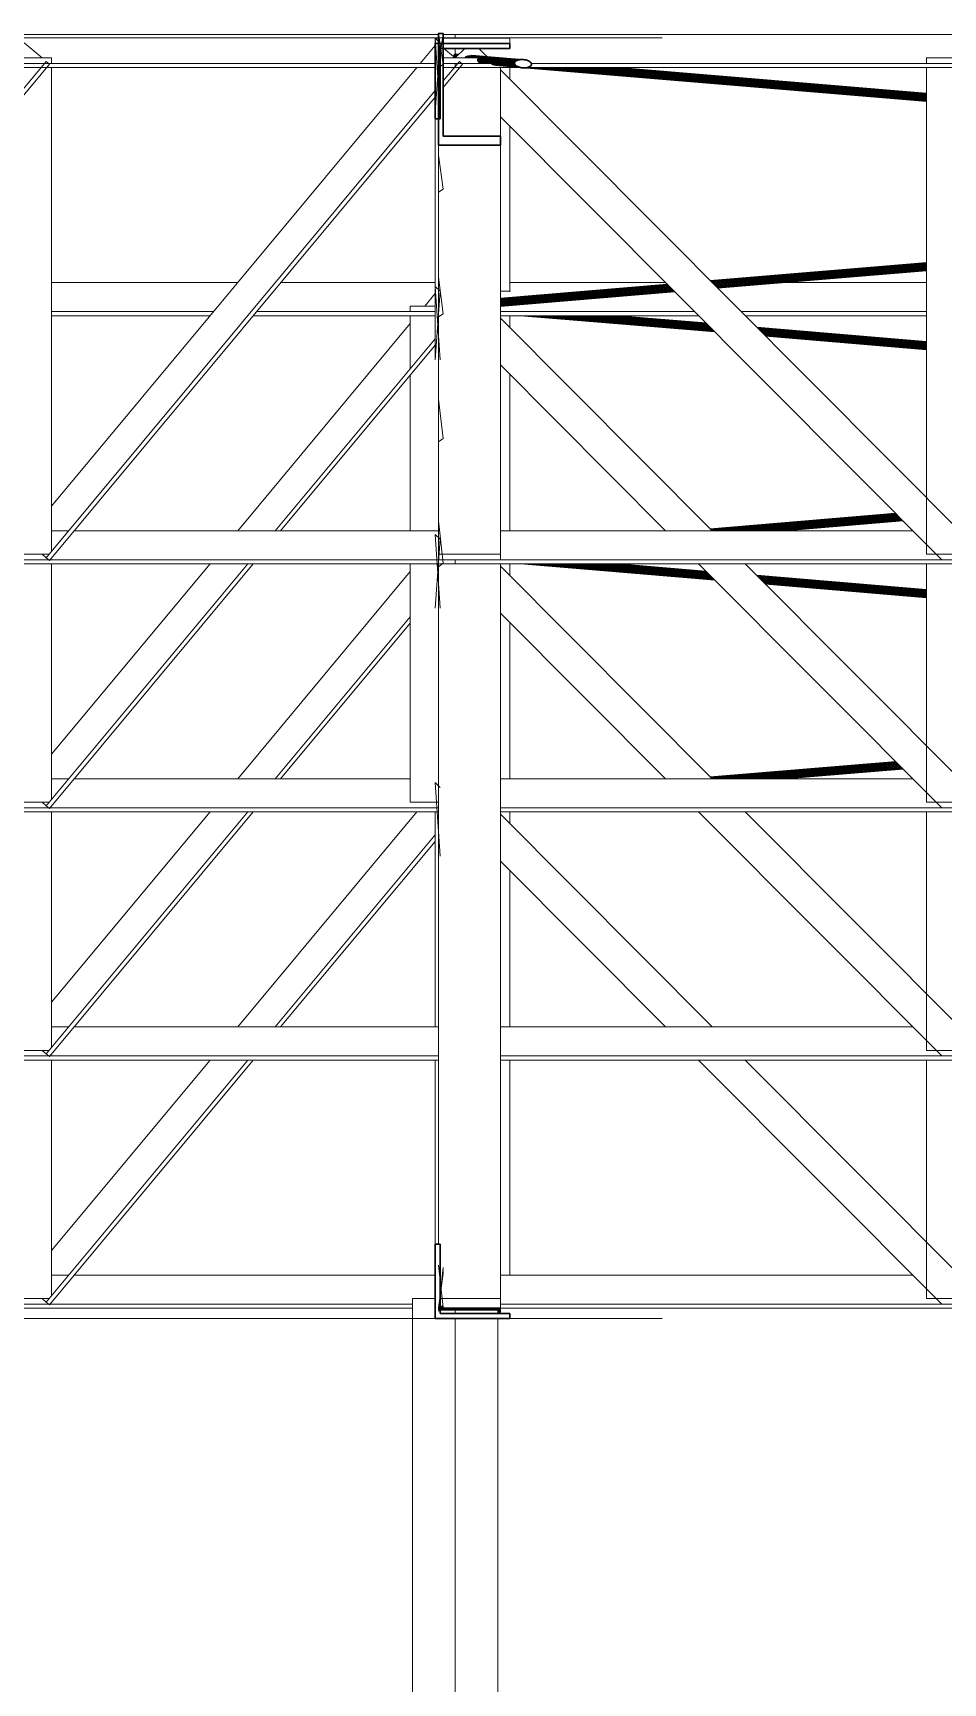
# Model space of a CAD drawing. Header units: inches. Extents: x -37 to 842, y -205 to 94.
# Drawn here: x 75.744 to 76.845, y -143.902 to -141.907 of the extents above; entities that cross this region are included whole.
import ezdxf

# ---------------------------------------------------------------- set-up
doc = ezdxf.new("R2010")
doc.units = ezdxf.units.IN
doc.header["$MEASUREMENT"] = 0
doc.linetypes.add('CYPE_RAYAPUNTOPUNTO', pattern=[0.45, 0.225, -0.075, 0, -0.075, 0, -0.075])
doc.linetypes.add('DASHED', pattern=[0.75, 0.5, -0.25])
doc.layers.add('COTA_FORMAS', color=11, linetype='CYPE_RAYAPUNTOPUNTO', lineweight=0)
doc.layers.add('VISTAS DE CORTES', color=7, linetype='Continuous', lineweight=0)
pattern_1 = [(50, (4.03322, 0), (0.35863, -0.031376), [0.0375, -0.4125]), (355, (4.0332, 0), (-0.069376, 0.376096), [0.03, -0.33]), (100.4514, (4.0631, -0.0026), (0.289254, 0.34472), [0.03187, -0.350571]), (46.184, (4.0332, 0.1), (0.53362, -0.08276), [0.05625, -0.61875]), (96.636, (4.0777, 0.0931), (0.46733, 0.48706), [0.047805, -0.525857]), (351.184, (4.0332, 0.1), (0.46733, 0.48706), [0.045, -0.495]), (21, (4.08322, 0.075), (0.298454, -0.20131), [0.0375, -0.4125]), (326, (4.0832, 0.075), (0.121658, 0.362575), [0.03, -0.33]), (71.4514, (4.1081, 0.05822), (0.420111, 0.161266), [0.03187, -0.350571]), (37.5, (4.03322, 0), (0.00608, 0.166447), [0, -0.326, 0, -0.335, 0, -0.33125]), (7.5, (4.03322, 0), (0.1315348, 0.197206), [0, -0.191, 0, -0.3185, 0, -0.12625]), (327.5, (3.92172, 0), (0.2669112, -0.0112774), [0, -0.125, 0, -0.39, 0, -0.5175]), (317.5, (3.87172, 0), (0.291593, 0.0500525), [0, -0.1625, 0, -0.259, 0, -0.3675])]

# ---------------------------------------------------------------- blocks, each defined once
blk = doc.blocks.new('A$Ce7fd5475')
at = {"linetype": 'Continuous', "extrusion": (0, 0, -1)}
h = blk.add_hatch(dxfattribs=at)
h.set_pattern_fill('AR-CONC', color=8, scale=0.05, style=0)
h.set_pattern_definition(pattern_1)
h.paths.add_polyline_path([(-2.5236, 3.8902), (-2.5236, 3.8794), (-2.4486, 3.8794), (-2.4486, 4.0146), (-2.4546, 4.0146), (-2.4546, 3.8902)])
h = blk.add_hatch(dxfattribs=at)
h.set_pattern_fill('AR-CONC', color=8, scale=0.05, style=0)
h.set_pattern_definition(pattern_1)
h.paths.add_polyline_path([(-2.4509, 3.9115), (-2.4449, 3.9115), (-2.4449, 4.0025), (-2.5349, 4.0025), (-2.5349, 3.9964), (-2.4509, 3.9964)])
h = blk.add_hatch(dxfattribs=at)
h.set_pattern_fill('AR-CONC', color=8, scale=0.05, style=0)
h.set_pattern_definition(pattern_1)
h.paths.add_polyline_path([(-2.5409, 3.9781), (-2.5408, 3.9787), (-2.5409, 3.9793), (-2.5411, 3.9799), (-2.5415, 3.9805), (-2.5421, 3.981), (-2.5428, 3.9815), (-2.5436, 3.9819), (-2.5445, 3.9823), (-2.5456, 3.9826), (-2.5467, 3.9828), (-2.5479, 3.983), (-2.5492, 3.9831), (-2.5504, 3.9831), (-2.5517, 3.983), (-2.553, 3.9828), (-2.5543, 3.9826), (-2.5555, 3.9823), (-2.5566, 3.9819), (-2.5576, 3.9815), (-2.5586, 3.981), (-2.5594, 3.9804), (-2.5601, 3.9799), (-2.5606, 3.9793), (-2.561, 3.9786), (-2.5613, 3.978), (-2.5614, 3.9774), (-2.5613, 3.9768), (-2.561, 3.9762), (-2.5606, 3.9756), (-2.5601, 3.975), (-2.5594, 3.9746), (-2.5586, 3.9741), (-2.5576, 3.9738), (-2.5566, 3.9734), (-2.5555, 3.9732), (-2.5543, 3.9731), (-2.553, 3.973), (-2.5517, 3.973), (-2.5504, 3.9731), (-2.5492, 3.9732), (-2.5479, 3.9735), (-2.5467, 3.9738), (-2.5456, 3.9741), (-2.5445, 3.9746), (-2.5436, 3.9751), (-2.5428, 3.9756), (-2.5421, 3.9762), (-2.5415, 3.9768), (-2.5411, 3.9774)])
h = blk.add_hatch(dxfattribs=at)
h.set_pattern_fill('AR-CONC', color=8, scale=0.05, style=0)
h.set_pattern_definition(pattern_1)
h.paths.add_polyline_path([(-2.5349, 2.4667), (-2.5349, 2.4607), (-2.4449, 2.4607), (-2.4449, 2.5507), (-2.4509, 2.5507), (-2.4509, 2.4667)])
at = {"linetype": 'Continuous', "extrusion": (0, 1, 0)}
for p, q in [((1.4691, 4.0133), (2.4486, 4.0133)), ((2.4486, 4.0151), (2.4546, 4.0151)), ((2.4486, 4.0146), (2.4486, 4.0151)), ((2.4546, 4.0146), (2.4486, 4.0146)), ((2.4486, 4.0146), (2.4486, 3.8794)), ((2.4546, 4.0146), (2.4546, 4.0151)), ((2.4546, 3.8902), (2.4546, 4.0146)), ((2.4546, 4.0133), (2.4691, 4.0133)), ((2.4691, 4.0088), (2.4691, 4.0133)), ((2.4691, 4.0133), (13.2186, 4.0133)), ((1.9473, 4.0031), (1.9691, 3.9849)), ((2.4266, 3.9783), (2.4449, 4.0002)), ((2.4449, 4.0088), (2.4486, 4.0088)), ((2.4449, 4.0025), (2.4449, 4.0088)), ((2.5349, 4.0025), (2.4449, 4.0025)), ((2.4449, 4.0025), (2.4449, 3.9115)), ((2.4509, 3.9115), (2.4509, 3.9964)), ((2.4509, 3.9964), (2.5349, 3.9964)), ((2.4546, 4.0088), (2.5349, 4.0088)), ((2.4552, 3.9964), (2.4669, 3.9867)), ((2.4691, 3.9898), (2.4691, 3.9964)), ((2.4691, 3.9849), (2.4807, 3.9964)), ((2.4977, 3.9964), (2.5074, 3.9867)), ((2.5349, 4.0025), (2.5349, 4.0088)), ((2.5349, 3.9964), (2.5349, 4.0025)), ((1.4691, 3.9783), (2.4449, 3.9783)), ((1.4691, 3.9733), (2.4449, 3.9733)), ((1.4741, 3.3807), (1.9741, 3.9807)), ((1.478, 3.3775), (1.978, 3.9775)), ((1.9407, 3.9849), (1.9807, 3.9849)), ((1.9741, 3.9807), (1.978, 3.9775)), ((1.9807, 3.9783), (1.9807, 3.9849)), ((1.9807, 3.3885), (1.9807, 3.9733)), ((1.9807, 3.4432), (2.4224, 3.9733)), ((2.4546, 3.9849), (2.497, 3.9849)), ((2.4546, 3.9572), (2.4741, 3.9807)), ((2.4546, 3.9783), (2.4691, 3.9783)), ((2.4546, 3.9494), (2.478, 3.9775)), ((2.4546, 3.9733), (2.4691, 3.9733)), ((2.4666, 3.9849), (2.4667, 3.9855)), ((2.4667, 3.9855), (2.4668, 3.9861)), ((2.4695, 3.9853), (2.4667, 3.9855)), ((2.4668, 3.9861), (2.4669, 3.9867)), ((2.47, 3.9859), (2.4668, 3.9861)), ((2.4669, 3.9867), (2.4671, 3.9873)), ((2.4706, 3.9864), (2.4669, 3.9867)), ((2.4671, 3.9873), (2.4673, 3.9878)), ((2.4711, 3.9869), (2.4671, 3.9873)), ((2.4673, 3.9878), (2.4675, 3.9883)), ((2.4716, 3.9875), (2.4673, 3.9878)), ((2.4675, 3.9883), (2.4678, 3.9887)), ((2.4721, 3.9879), (2.4675, 3.9883)), ((2.4678, 3.9887), (2.468, 3.9891)), ((2.4725, 3.9883), (2.4678, 3.9887)), ((2.468, 3.9891), (2.4683, 3.9894)), ((2.4729, 3.9887), (2.468, 3.9891)), ((2.4683, 3.9894), (2.4686, 3.9896)), ((2.4732, 3.989), (2.4683, 3.9894)), ((2.4686, 3.9896), (2.4689, 3.9898)), ((2.4734, 3.9892), (2.4686, 3.9896)), ((2.4689, 3.9898), (2.4692, 3.9899)), ((2.4736, 3.9894), (2.4689, 3.9898)), ((2.4691, 3.9733), (2.4691, 3.9783)), ((2.4691, 3.9783), (2.5116, 3.9783)), ((2.4691, 3.9733), (2.5478, 3.9733)), ((2.4692, 3.9899), (2.4695, 3.9899)), ((2.4737, 3.9895), (2.4692, 3.9899)), ((2.4696, 3.9898), (2.4695, 3.9899)), ((2.4695, 3.9899), (2.4695, 3.9899)), ((2.4697, 3.9898), (2.4695, 3.9899)), ((2.4737, 3.9895), (2.4697, 3.9898)), ((2.4741, 3.9807), (2.478, 3.9775)), ((2.4816, 3.9849), (2.4799, 3.985)), ((2.4888, 3.9849), (2.4803, 3.9856)), ((2.4958, 3.9849), (2.4809, 3.9861)), ((2.5428, 3.9815), (2.4816, 3.9866)), ((2.5436, 3.9819), (2.4824, 3.9871)), ((2.5445, 3.9823), (2.4833, 3.9874)), ((2.5456, 3.9826), (2.4844, 3.9877)), ((2.5467, 3.9828), (2.4855, 3.988)), ((2.5479, 3.983), (2.4867, 3.9881)), ((2.5492, 3.9831), (2.488, 3.9882)), ((2.5504, 3.9831), (2.4892, 3.9882)), ((2.5517, 3.983), (2.4905, 3.9881)), ((2.5408, 3.9787), (2.4956, 3.9825)), ((2.5409, 3.9793), (2.4957, 3.9831)), ((2.5409, 3.9781), (2.4957, 3.9818)), ((2.5411, 3.9799), (2.4959, 3.9837)), ((2.5411, 3.9774), (2.4959, 3.9812)), ((2.5415, 3.9805), (2.4963, 3.9843)), ((2.5415, 3.9768), (2.4963, 3.9806)), ((2.5421, 3.981), (2.4969, 3.9848)), ((2.5421, 3.9762), (2.4969, 3.98)), ((2.5108, 3.9783), (2.4976, 3.9794)), ((2.5051, 3.9783), (2.4984, 3.9789)), ((2.5002, 3.9783), (2.4993, 3.9784)), ((2.5428, 3.9756), (2.5117, 3.9782)), ((2.5436, 3.9751), (2.5126, 3.9777)), ((2.5445, 3.9746), (2.5135, 3.9772)), ((2.5456, 3.9741), (2.5145, 3.9767)), ((2.5467, 3.9738), (2.5157, 3.9764)), ((2.5479, 3.9735), (2.5169, 3.9761)), ((2.5492, 3.9732), (2.5181, 3.9758)), ((2.5504, 3.9731), (2.5194, 3.9757)), ((2.5236, 3.928), (2.5236, 3.9733)), ((2.5236, 3.9705), (3.0875, 3.4049)), ((2.5349, 3.9733), (2.5349, 3.9591)), ((2.5409, 3.9793), (2.5408, 3.9787)), ((2.5408, 3.9787), (2.5409, 3.9781)), ((2.5411, 3.9799), (2.5409, 3.9793)), ((2.5409, 3.9781), (2.5411, 3.9774)), ((2.5415, 3.9805), (2.5411, 3.9799)), ((2.5411, 3.9774), (2.5415, 3.9768)), ((2.5421, 3.981), (2.5415, 3.9805)), ((2.5415, 3.9768), (2.5421, 3.9762)), ((2.5428, 3.9815), (2.5421, 3.981)), ((2.5421, 3.9762), (2.5428, 3.9756)), ((2.5436, 3.9819), (2.5428, 3.9815)), ((2.5428, 3.9756), (2.5436, 3.9751)), ((2.5445, 3.9823), (2.5436, 3.9819)), ((2.5436, 3.9751), (2.5445, 3.9746)), ((2.5456, 3.9826), (2.5445, 3.9823)), ((2.5445, 3.9746), (2.5456, 3.9741)), ((2.5467, 3.9828), (2.5456, 3.9826)), ((2.5456, 3.9741), (2.5467, 3.9738)), ((2.5479, 3.983), (2.5467, 3.9828)), ((2.5467, 3.9738), (2.5479, 3.9735)), ((2.5492, 3.9831), (2.5479, 3.983)), ((2.5479, 3.9735), (2.5492, 3.9732)), ((2.5504, 3.9831), (2.5492, 3.9831)), ((2.5492, 3.9732), (2.5504, 3.9731)), ((2.5517, 3.983), (2.5504, 3.9831)), ((3.039, 3.9322), (2.5504, 3.9731)), ((2.5504, 3.9731), (2.5517, 3.973)), ((2.553, 3.9828), (2.5517, 3.983)), ((3.039, 3.9323), (2.5517, 3.973)), ((2.5517, 3.973), (2.553, 3.973)), ((2.5543, 3.9826), (2.553, 3.9828)), ((2.553, 3.973), (2.5543, 3.9731)), ((3.039, 3.9324), (2.553, 3.973)), ((2.5555, 3.9823), (2.5543, 3.9826)), ((2.5543, 3.9731), (2.5555, 3.9732)), ((3.039, 3.9326), (2.5543, 3.9731)), ((2.5566, 3.9819), (2.5555, 3.9823)), ((2.5555, 3.9732), (2.5566, 3.9734)), ((3.039, 3.9328), (2.5555, 3.9732)), ((2.5558, 3.9733), (5.9723, 3.9733)), ((2.5576, 3.9815), (2.5566, 3.9819)), ((2.5566, 3.9734), (2.5576, 3.9738)), ((2.5586, 3.981), (2.5576, 3.9815)), ((2.5576, 3.9738), (2.5586, 3.9741)), ((3.039, 3.9331), (2.5585, 3.9733)), ((2.5594, 3.9804), (2.5586, 3.981)), ((2.5586, 3.9741), (2.5594, 3.9746)), ((2.5601, 3.9799), (2.5594, 3.9804)), ((2.5594, 3.9746), (2.5601, 3.975)), ((2.5606, 3.9793), (2.5601, 3.9799)), ((2.5601, 3.975), (2.5606, 3.9756)), ((2.561, 3.9786), (2.5606, 3.9793)), ((2.5606, 3.9756), (2.561, 3.9762)), ((2.5613, 3.978), (2.561, 3.9786)), ((2.561, 3.9762), (2.5613, 3.9768)), ((2.5612, 3.9783), (5.967, 3.9783)), ((2.5614, 3.9774), (2.5613, 3.978)), ((2.5613, 3.9768), (2.5614, 3.9774)), ((3.039, 3.9335), (2.5631, 3.9733)), ((3.039, 3.934), (2.5685, 3.9733)), ((3.039, 3.9345), (2.5745, 3.9733)), ((3.039, 3.935), (2.5811, 3.9733)), ((3.039, 3.9356), (2.588, 3.9733)), ((3.039, 3.9362), (2.5953, 3.9733)), ((3.039, 3.9368), (2.6027, 3.9733)), ((3.039, 3.9375), (2.6103, 3.9733)), ((3.039, 3.9381), (2.6178, 3.9733)), ((3.039, 3.9387), (2.6251, 3.9733)), ((3.039, 3.9393), (2.6322, 3.9733)), ((3.039, 3.9399), (2.6389, 3.9733)), ((3.039, 3.9404), (2.6451, 3.9733)), ((3.039, 3.9408), (2.6507, 3.9733)), ((3.039, 3.9413), (2.6556, 3.9733)), ((3.039, 3.9416), (2.6598, 3.9733)), ((3.039, 3.9419), (2.6631, 3.9733)), ((3.039, 3.9421), (2.6656, 3.9733)), ((3.039, 3.9422), (2.6672, 3.9733)), ((3.039, 3.9423), (2.6679, 3.9733)), ((3.039, 3.9783), (3.039, 3.9849)), ((3.039, 3.9849), (3.079, 3.9849)), ((3.039, 3.3849), (3.039, 3.9733)), ((1.9741, 3.3807), (2.4449, 3.9455)), ((1.978, 3.3775), (2.4449, 3.9377)), ((2.4449, 3.9115), (2.4509, 3.9115)), ((2.4449, 3.9115), (2.4449, 3.6214)), ((2.5236, 3.8902), (2.5236, 3.928)), ((2.5236, 3.9138), (3.0576, 3.3783)), ((2.5349, 3.9025), (2.5349, 3.7029)), ((2.4486, 3.8794), (2.5236, 3.8794)), ((2.4486, 3.3849), (2.4486, 3.8794)), ((2.5236, 3.8902), (2.4546, 3.8902)), ((2.5236, 3.8794), (2.5236, 3.8902)), ((2.5236, 3.3849), (2.5236, 3.8794)), ((2.7776, 3.7157), (3.039, 3.7375)), ((2.7777, 3.7156), (3.039, 3.7375)), ((2.7778, 3.7155), (3.039, 3.7373)), ((2.778, 3.7153), (3.039, 3.7371)), ((2.7782, 3.7151), (3.039, 3.7369)), ((2.7786, 3.7147), (3.039, 3.7365)), ((2.779, 3.7144), (3.039, 3.7361)), ((2.7794, 3.7139), (3.039, 3.7356)), ((2.7799, 3.7134), (3.039, 3.7351)), ((2.7804, 3.7129), (3.039, 3.7345)), ((2.7809, 3.7124), (3.039, 3.734)), ((2.7815, 3.7118), (3.039, 3.7333)), ((2.7821, 3.7112), (3.039, 3.7327)), ((2.7826, 3.7107), (3.039, 3.7321)), ((2.7832, 3.7101), (3.039, 3.7315)), ((2.7838, 3.7095), (3.039, 3.7309)), ((1.9807, 3.7133), (2.2058, 3.7133)), ((2.2578, 3.7133), (2.4449, 3.7133)), ((2.5236, 3.6944), (2.7255, 3.7113)), ((2.5236, 3.6945), (2.7255, 3.7113)), ((2.5236, 3.6943), (2.7257, 3.7112)), ((2.5236, 3.6941), (2.7259, 3.711)), ((2.5349, 3.7133), (2.7235, 3.7133)), ((2.7843, 3.709), (3.039, 3.7303)), ((2.7848, 3.7085), (3.039, 3.7297)), ((2.7853, 3.708), (3.039, 3.7292)), ((2.7857, 3.7076), (3.039, 3.7288)), ((2.786, 3.7072), (3.039, 3.7284)), ((2.7863, 3.7069), (3.039, 3.7281)), ((2.7866, 3.7067), (3.039, 3.7278)), ((2.7867, 3.7065), (3.039, 3.7276)), ((2.7868, 3.7064), (3.039, 3.7275)), ((2.7869, 3.7064), (3.039, 3.7275)), ((2.869, 3.7133), (3.039, 3.7133)), ((2.4321, 3.6849), (2.4449, 3.7002)), ((2.5236, 3.6938), (2.7261, 3.7107)), ((2.5236, 3.6934), (2.7264, 3.7104)), ((2.5236, 3.693), (2.7268, 3.71)), ((2.5236, 3.6926), (2.7272, 3.7096)), ((2.5236, 3.692), (2.7277, 3.7091)), ((2.5236, 3.6915), (2.7282, 3.7086)), ((2.5236, 3.6909), (2.7288, 3.708)), ((2.5236, 3.6903), (2.7293, 3.7075)), ((2.5236, 3.6896), (2.7299, 3.7069)), ((2.5236, 3.689), (2.7305, 3.7063)), ((2.5236, 3.6884), (2.7311, 3.7057)), ((2.5236, 3.6878), (2.7316, 3.7052)), ((2.5236, 3.6872), (2.7322, 3.7046)), ((2.5236, 3.6867), (2.7327, 3.7041)), ((2.5236, 3.6862), (2.7331, 3.7037)), ((2.5236, 3.6857), (2.7335, 3.7033)), ((2.5236, 3.6853), (2.7339, 3.7029)), ((2.5236, 3.7029), (2.5349, 3.7029)), ((2.5236, 3.685), (2.7342, 3.7026)), ((2.5236, 3.6847), (2.7344, 3.7024)), ((2.5236, 3.6846), (2.7346, 3.7022)), ((2.5236, 3.6844), (2.7347, 3.7021)), ((2.5236, 3.6844), (2.7347, 3.7021)), ((2.5349, 3.7029), (2.5349, 3.7023)), ((1.9807, 3.6783), (2.1766, 3.6783)), ((1.9807, 3.6733), (2.1724, 3.6733)), ((2.2245, 3.6733), (2.4449, 3.6733)), ((2.2287, 3.6783), (2.4449, 3.6783)), ((2.4146, 3.6783), (2.4146, 3.6849)), ((2.4146, 3.6849), (2.4449, 3.6849)), ((2.4146, 3.6092), (2.4146, 3.6733)), ((2.5236, 3.6783), (2.7584, 3.6783)), ((2.5236, 3.6733), (2.7634, 3.6733)), ((2.5349, 3.6733), (2.5349, 3.6591)), ((2.783, 3.6536), (2.5478, 3.6733)), ((2.783, 3.6537), (2.5481, 3.6733)), ((2.7829, 3.6538), (2.5493, 3.6733)), ((2.7827, 3.654), (2.5515, 3.6733)), ((2.7824, 3.6543), (2.5546, 3.6733)), ((2.7821, 3.6546), (2.5585, 3.6733)), ((2.7816, 3.655), (2.5631, 3.6733)), ((2.7811, 3.6555), (2.5685, 3.6733)), ((2.7806, 3.6561), (2.5745, 3.6733)), ((2.78, 3.6567), (2.5811, 3.6733)), ((2.7794, 3.6573), (2.588, 3.6733)), ((2.7787, 3.658), (2.5953, 3.6733)), ((2.778, 3.6586), (2.6027, 3.6733)), ((2.7774, 3.6593), (2.6103, 3.6733)), ((2.7767, 3.66), (2.6178, 3.6733)), ((2.776, 3.6607), (2.6251, 3.6733)), ((2.7754, 3.6613), (2.6322, 3.6733)), ((2.7747, 3.6619), (2.6389, 3.6733)), ((2.7742, 3.6625), (2.6451, 3.6733)), ((2.7737, 3.663), (2.6507, 3.6733)), ((2.7732, 3.6635), (2.6556, 3.6733)), ((2.7728, 3.6638), (2.6598, 3.6733)), ((2.7725, 3.6641), (2.6631, 3.6733)), ((2.7723, 3.6644), (2.6656, 3.6733)), ((2.7722, 3.6645), (2.6672, 3.6733)), ((2.7721, 3.6646), (2.6679, 3.6733)), ((2.8149, 3.6783), (3.039, 3.6783)), ((2.8199, 3.6733), (3.039, 3.6733)), ((2.2058, 3.4133), (2.4146, 3.6639)), ((2.5236, 3.6705), (2.78, 3.4133)), ((3.039, 3.6423), (2.8337, 3.6594)), ((3.039, 3.6422), (2.8338, 3.6594)), ((3.039, 3.6421), (2.8339, 3.6592)), ((3.039, 3.6419), (2.8342, 3.659)), ((3.039, 3.6416), (2.8345, 3.6587)), ((3.039, 3.6413), (2.8348, 3.6583)), ((3.039, 3.6408), (2.8353, 3.6579)), ((3.039, 3.6404), (2.8358, 3.6574)), ((3.039, 3.6399), (2.8364, 3.6568)), ((3.039, 3.6393), (2.837, 3.6562)), ((3.039, 3.6387), (2.8376, 3.6555)), ((3.039, 3.6381), (2.8383, 3.6549)), ((3.039, 3.6375), (2.839, 3.6542)), ((3.039, 3.6368), (2.8397, 3.6535)), ((3.039, 3.6362), (2.8403, 3.6528)), ((3.039, 3.6356), (2.841, 3.6521)), ((3.039, 3.635), (2.8416, 3.6515)), ((2.2513, 3.4133), (2.4449, 3.6455)), ((2.2578, 3.4133), (2.4449, 3.6377)), ((3.039, 3.6345), (2.8422, 3.6509)), ((3.039, 3.634), (2.8428, 3.6504)), ((3.039, 3.6335), (2.8432, 3.6499)), ((3.039, 3.6331), (2.8437, 3.6495)), ((3.039, 3.6328), (2.844, 3.6491)), ((3.039, 3.6326), (2.8443, 3.6488)), ((3.039, 3.6324), (2.8445, 3.6486)), ((3.039, 3.6323), (2.8446, 3.6485)), ((3.039, 3.6322), (2.8446, 3.6485)), ((2.5236, 3.6138), (2.7235, 3.4133)), ((2.4146, 3.4133), (2.4146, 3.6014)), ((2.5349, 3.6025), (2.5349, 3.4133)), ((2.7776, 3.4157), (3.0016, 3.4344)), ((2.7777, 3.4156), (3.0017, 3.4344)), ((2.7778, 3.4155), (3.0018, 3.4342)), ((2.778, 3.4153), (3.002, 3.434)), ((2.7782, 3.4151), (3.0023, 3.4338)), ((2.7786, 3.4147), (3.0026, 3.4335)), ((2.779, 3.4144), (3.003, 3.4331)), ((2.7794, 3.4139), (3.0034, 3.4326)), ((2.7799, 3.4134), (3.0039, 3.4322)), ((2.7846, 3.4133), (3.0044, 3.4317)), ((1.9807, 3.4133), (2.0013, 3.4133)), ((2.0078, 3.4133), (2.4486, 3.4133)), ((2.5236, 3.4133), (3.0227, 3.4133)), ((2.7917, 3.4133), (3.0049, 3.4311)), ((2.7991, 3.4133), (3.0055, 3.4305)), ((2.8065, 3.4133), (3.0061, 3.43)), ((2.8141, 3.4133), (3.0067, 3.4294)), ((2.8215, 3.4133), (3.0072, 3.4288)), ((2.8288, 3.4133), (3.0078, 3.4282)), ((2.8358, 3.4133), (3.0083, 3.4277)), ((2.8423, 3.4133), (3.0088, 3.4272)), ((2.8483, 3.4133), (3.0093, 3.4267)), ((2.8537, 3.4133), (3.0097, 3.4263)), ((2.8583, 3.4133), (3.0101, 3.426)), ((2.8622, 3.4133), (3.0104, 3.4257)), ((2.8653, 3.4133), (3.0106, 3.4254)), ((2.8675, 3.4133), (3.0108, 3.4253)), ((2.8687, 3.4133), (3.0109, 3.4252)), ((2.869, 3.4133), (3.0109, 3.4251)), ((1.4691, 3.3783), (2.4691, 3.3783)), ((1.4691, 3.3733), (2.4691, 3.3733)), ((1.9407, 3.3849), (1.9777, 3.3849)), ((1.9691, 3.3849), (1.9741, 3.3807)), ((1.9741, 3.3807), (1.978, 3.3775)), ((1.9741, 3.0807), (2.218, 3.3733)), ((1.978, 3.0775), (2.2245, 3.3733)), ((1.9807, 3.0885), (1.9807, 3.3733)), ((1.9807, 3.1432), (2.1724, 3.3733)), ((2.4146, 3.0849), (2.4146, 3.3733)), ((2.4486, 3.3849), (2.5236, 3.3849)), ((2.4486, 3.3783), (2.4486, 3.3849)), ((2.4486, 2.5507), (2.4486, 3.3733)), ((2.4691, 3.3733), (2.4691, 3.3783)), ((2.4691, 3.3783), (13.2391, 3.3783)), ((2.4691, 3.3733), (13.2391, 3.3733)), ((2.5236, 3.3783), (2.5236, 3.3849)), ((2.5236, 2.4849), (2.5236, 3.3733)), ((2.5349, 3.3733), (2.5349, 3.3591)), ((2.783, 3.3536), (2.5478, 3.3733)), ((2.783, 3.3537), (2.5481, 3.3733)), ((2.7829, 3.3538), (2.5493, 3.3733)), ((2.7827, 3.354), (2.5515, 3.3733)), ((2.7824, 3.3543), (2.5546, 3.3733)), ((2.7821, 3.3546), (2.5585, 3.3733)), ((2.7816, 3.355), (2.5631, 3.3733)), ((2.7811, 3.3555), (2.5685, 3.3733)), ((2.7806, 3.3561), (2.5745, 3.3733)), ((2.78, 3.3567), (2.5811, 3.3733)), ((2.7794, 3.3573), (2.588, 3.3733)), ((2.7787, 3.358), (2.5953, 3.3733)), ((2.778, 3.3586), (2.6027, 3.3733)), ((2.7774, 3.3593), (2.6103, 3.3733)), ((2.7767, 3.36), (2.6178, 3.3733)), ((2.776, 3.3607), (2.6251, 3.3733)), ((2.7754, 3.3613), (2.6322, 3.3733)), ((2.7747, 3.3619), (2.6389, 3.3733)), ((2.7742, 3.3625), (2.6451, 3.3733)), ((2.7737, 3.363), (2.6507, 3.3733)), ((2.7732, 3.3635), (2.6556, 3.3733)), ((2.7728, 3.3638), (2.6598, 3.3733)), ((2.7725, 3.3641), (2.6631, 3.3733)), ((2.7723, 3.3644), (2.6656, 3.3733)), ((2.7722, 3.3645), (2.6672, 3.3733)), ((2.7721, 3.3646), (2.6679, 3.3733)), ((2.7634, 3.3733), (3.0576, 3.0783)), ((2.8199, 3.3733), (3.0875, 3.1049)), ((3.039, 3.3849), (3.079, 3.3849)), ((3.039, 3.0849), (3.039, 3.3733)), ((2.2058, 3.1133), (2.4146, 3.3639)), ((2.5236, 3.3705), (2.78, 3.1133)), ((3.039, 3.3423), (2.8337, 3.3594)), ((3.039, 3.3422), (2.8338, 3.3594)), ((3.039, 3.3421), (2.8339, 3.3592)), ((3.039, 3.3419), (2.8342, 3.359)), ((3.039, 3.3416), (2.8345, 3.3587)), ((3.039, 3.3413), (2.8348, 3.3583)), ((3.039, 3.3408), (2.8353, 3.3579)), ((3.039, 3.3404), (2.8358, 3.3574)), ((3.039, 3.3399), (2.8364, 3.3568)), ((3.039, 3.3393), (2.837, 3.3562)), ((3.039, 3.3387), (2.8376, 3.3555)), ((3.039, 3.3381), (2.8383, 3.3549)), ((3.039, 3.3375), (2.839, 3.3542)), ((3.039, 3.3368), (2.8397, 3.3535)), ((3.039, 3.3362), (2.8403, 3.3528)), ((3.039, 3.3356), (2.841, 3.3521)), ((3.039, 3.335), (2.8416, 3.3515)), ((3.039, 3.3345), (2.8422, 3.3509)), ((3.039, 3.334), (2.8428, 3.3504)), ((3.039, 3.3335), (2.8432, 3.3499)), ((3.039, 3.3331), (2.8437, 3.3495)), ((3.039, 3.3328), (2.844, 3.3491)), ((3.039, 3.3326), (2.8443, 3.3488)), ((3.039, 3.3324), (2.8445, 3.3486)), ((3.039, 3.3323), (2.8446, 3.3485)), ((3.039, 3.3322), (2.8446, 3.3485)), ((2.5236, 3.3138), (2.7235, 3.1133)), ((2.2513, 3.1133), (2.4146, 3.3092)), ((2.2578, 3.1133), (2.4146, 3.3014)), ((2.5349, 3.3025), (2.5349, 3.1133)), ((2.7776, 3.1157), (3.0016, 3.1344)), ((2.7777, 3.1156), (3.0017, 3.1344)), ((2.7778, 3.1155), (3.0018, 3.1342)), ((2.778, 3.1153), (3.002, 3.134)), ((2.7782, 3.1151), (3.0023, 3.1338)), ((2.7786, 3.1147), (3.0026, 3.1335)), ((2.779, 3.1144), (3.003, 3.1331)), ((2.7794, 3.1139), (3.0034, 3.1326)), ((1.9807, 3.1133), (2.0013, 3.1133)), ((2.0078, 3.1133), (2.4146, 3.1133)), ((2.5236, 3.1133), (3.0227, 3.1133)), ((2.7799, 3.1134), (3.0039, 3.1322)), ((2.7846, 3.1133), (3.0044, 3.1317)), ((2.7917, 3.1133), (3.0049, 3.1311)), ((2.7991, 3.1133), (3.0055, 3.1305)), ((2.8065, 3.1133), (3.0061, 3.13)), ((2.8141, 3.1133), (3.0067, 3.1294)), ((2.8215, 3.1133), (3.0072, 3.1288)), ((2.8288, 3.1133), (3.0078, 3.1282)), ((2.8358, 3.1133), (3.0083, 3.1277)), ((2.8423, 3.1133), (3.0088, 3.1272)), ((2.8483, 3.1133), (3.0093, 3.1267)), ((2.8537, 3.1133), (3.0097, 3.1263)), ((2.8583, 3.1133), (3.0101, 3.126)), ((2.8622, 3.1133), (3.0104, 3.1257)), ((2.8653, 3.1133), (3.0106, 3.1254)), ((2.8675, 3.1133), (3.0108, 3.1253)), ((2.8687, 3.1133), (3.0109, 3.1252)), ((2.869, 3.1133), (3.0109, 3.1251)), ((1.4691, 3.0783), (2.4486, 3.0783)), ((1.4691, 3.0733), (2.4486, 3.0733)), ((1.9407, 3.0849), (1.9777, 3.0849)), ((1.9691, 3.0849), (1.9741, 3.0807)), ((1.9741, 3.0807), (1.978, 3.0775)), ((1.9741, 2.7807), (2.218, 3.0733)), ((1.978, 2.7775), (2.2245, 3.0733)), ((1.9807, 2.7885), (1.9807, 3.0733)), ((1.9807, 2.8432), (2.1724, 3.0733)), ((2.2058, 2.8133), (2.4224, 3.0733)), ((2.4146, 3.0849), (2.4486, 3.0849)), ((2.4449, 3.0733), (2.4449, 3.0282)), ((2.5236, 3.0783), (13.2186, 3.0783)), ((2.5236, 3.0733), (13.2186, 3.0733)), ((2.5349, 3.0591), (2.5349, 3.0733)), ((2.7634, 3.0733), (3.0576, 2.7783)), ((2.8199, 3.0733), (3.0875, 2.8049)), ((3.039, 3.0849), (3.079, 3.0849)), ((3.039, 2.7849), (3.039, 3.0733)), ((2.5236, 3.0705), (2.78, 2.8133)), ((2.2513, 2.8133), (2.4449, 3.0455)), ((2.2578, 2.8133), (2.4449, 3.0377)), ((2.4449, 2.8133), (2.4449, 3.0282)), ((2.5236, 3.0138), (2.7235, 2.8133)), ((2.5349, 2.8133), (2.5349, 3.0025)), ((1.9807, 2.8133), (2.0013, 2.8133)), ((2.0078, 2.8133), (2.4486, 2.8133)), ((2.5236, 2.8133), (3.0227, 2.8133)), ((1.4691, 2.7783), (2.4486, 2.7783)), ((1.4691, 2.7733), (2.4486, 2.7733)), ((1.9407, 2.7849), (1.9777, 2.7849)), ((1.9691, 2.7849), (1.9741, 2.7807)), ((1.9741, 2.7807), (1.978, 2.7775)), ((1.9741, 2.4807), (2.218, 2.7733)), ((1.978, 2.4775), (2.2245, 2.7733)), ((1.9807, 2.5432), (2.1724, 2.7733)), ((1.9807, 2.4885), (1.9807, 2.7733)), ((2.4449, 2.5507), (2.4449, 2.7733)), ((2.5236, 2.7783), (13.2186, 2.7783)), ((2.5236, 2.7733), (13.2186, 2.7733)), ((2.5349, 2.5133), (2.5349, 2.7733)), ((2.7634, 2.7733), (3.0576, 2.4783)), ((2.8199, 2.7733), (3.0875, 2.5049)), ((3.039, 2.7849), (3.079, 2.7849)), ((3.039, 2.4849), (3.039, 2.7733)), ((2.4509, 2.5507), (2.4449, 2.5507)), ((2.4449, 2.5507), (2.4449, 2.4607)), ((2.4509, 2.4667), (2.4509, 2.5507)), ((1.9807, 2.5133), (2.0013, 2.5133)), ((2.0078, 2.5133), (2.4449, 2.5133)), ((2.5236, 2.5133), (3.0227, 2.5133)), ((1.4691, 2.4783), (2.4174, 2.4783)), ((1.9407, 2.4849), (1.9777, 2.4849)), ((1.9691, 2.4849), (1.9741, 2.4807)), ((1.9741, 2.4807), (1.978, 2.4775)), ((2.4174, -2.5151), (2.4174, 2.4849)), ((2.4174, 2.4849), (2.4449, 2.4849)), ((2.4509, 2.4849), (2.5236, 2.4849)), ((2.5236, 2.4849), (2.5236, 2.4735)), ((2.5236, 2.4783), (13.1874, 2.4783)), ((3.039, 2.4849), (3.079, 2.4849)), ((1.4691, 2.4733), (2.4174, 2.4733)), ((2.4449, 2.4607), (2.5349, 2.4607)), ((2.4509, 2.4735), (2.5236, 2.4735)), ((2.4509, 2.4727), (2.5236, 2.4727)), ((2.4509, 2.4718), (2.5236, 2.4718)), ((2.4509, 2.4707), (2.5236, 2.4707)), ((2.5349, 2.4667), (2.4509, 2.4667)), ((2.4691, 2.4667), (2.4691, 2.4707)), ((2.4691, -2.5151), (2.4691, 2.4607)), ((2.5207, 2.4667), (2.5207, 2.4707)), ((2.5207, 2.4697), (2.5236, 2.4697)), ((2.5207, 2.4685), (2.5236, 2.4685)), ((2.5207, -2.5151), (2.5207, 2.4607)), ((2.5236, 2.4735), (2.5236, 2.4727)), ((2.5236, 2.4733), (13.1874, 2.4733)), ((2.5236, 2.4727), (2.5236, 2.4718)), ((2.5236, 2.4718), (2.5236, 2.4707)), ((2.5236, 2.4707), (2.5236, 2.4697)), ((2.5236, 2.4697), (2.5236, 2.4685)), ((2.5349, 2.4607), (2.5349, 2.4667))]:
    blk.add_line(p, q, dxfattribs=at)
at = {"color": 1, "linetype": 'DASHED', "extrusion": (0, 1, 0)}
for p, q in [((2.4486, 3.9735), (2.4546, 4.0151)), ((2.4486, 4.0151), (2.4546, 3.9769)), ((2.4449, 4.0088), (2.4509, 4.0029)), ((2.4449, 4.0088), (2.4509, 3.9198)), ((2.4449, 3.9198), (2.4509, 4.0029)), ((2.4486, 3.9735), (2.4546, 3.9769)), ((2.4486, 3.8673), (2.4546, 3.8263)), ((2.4486, 3.8227), (2.4546, 3.8263)), ((2.4486, 3.7198), (2.4546, 3.6756)), ((2.4449, 3.7088), (2.4509, 3.7029)), ((2.4449, 3.7088), (2.4509, 3.6198)), ((2.4449, 3.6198), (2.4509, 3.7029)), ((2.4486, 3.6718), (2.4546, 3.6756)), ((2.4486, 3.5725), (2.4546, 3.5249)), ((2.4486, 3.5208), (2.4546, 3.5249)), ((2.4486, 3.4254), (2.4546, 3.3741)), ((2.4449, 3.4088), (2.4509, 3.4029)), ((2.4449, 3.4088), (2.4509, 3.3198)), ((2.4449, 3.3198), (2.4509, 3.4029)), ((2.4486, 3.3697), (2.4546, 3.3741)), ((2.4449, 3.1088), (2.4509, 3.1029)), ((2.4449, 3.1088), (2.4509, 3.0198)), ((2.4486, 2.5254), (2.4546, 2.4741)), ((2.4486, 2.4707), (2.4546, 2.5225)), ((2.4486, 2.4718), (2.4546, 2.5198)), ((2.4486, 2.4727), (2.4546, 2.5173)), ((2.4486, 2.4735), (2.4546, 2.5151)), ((2.4486, 2.4735), (2.4546, 2.4769)), ((2.4486, 2.4727), (2.4546, 2.4763)), ((2.4486, 2.4718), (2.4546, 2.4756)), ((2.4486, 2.4707), (2.4546, 2.4749)), ((2.4486, 2.4697), (2.4546, 2.4741))]:
    blk.add_line(p, q, dxfattribs=at)
at = {"color": 5, "linetype": 'Continuous', "lineweight": 30, "extrusion": (1.62027e-30, 4.15846e-30, -1)}
for p, q in [((2.4486, 4.0146), (2.4486, 3.8794)), ((2.4546, 4.0146), (2.4486, 4.0146)), ((2.4546, 3.8902), (2.4546, 4.0146)), ((2.4486, 3.8794), (2.5236, 3.8794)), ((2.5236, 3.8902), (2.4546, 3.8902)), ((2.5236, 3.8794), (2.5236, 3.8902))]:
    blk.add_line(p, q, dxfattribs=at)
at = {"color": 5, "linetype": 'Continuous', "lineweight": 30, "extrusion": (1.09621e-30, 1.11788e-31, -1)}
for p, q in [((2.4449, 4.0025), (2.4449, 3.9115)), ((2.5349, 4.0025), (2.4449, 4.0025)), ((2.4509, 3.9964), (2.5349, 3.9964)), ((2.4509, 3.9115), (2.4509, 3.9964)), ((2.5349, 3.9964), (2.5349, 4.0025)), ((2.4449, 3.9115), (2.4509, 3.9115))]:
    blk.add_line(p, q, dxfattribs=at)
at = {"color": 5, "linetype": 'Continuous', "lineweight": 30, "extrusion": (9.46664e-32, -2.20921e-30, -1)}
for p, q in [((2.5409, 3.9793), (2.5408, 3.9787)), ((2.5408, 3.9787), (2.5409, 3.9781)), ((2.5411, 3.9799), (2.5409, 3.9793)), ((2.5409, 3.9781), (2.5411, 3.9774)), ((2.5415, 3.9805), (2.5411, 3.9799)), ((2.5411, 3.9774), (2.5415, 3.9768)), ((2.5421, 3.981), (2.5415, 3.9805)), ((2.5415, 3.9768), (2.5421, 3.9762)), ((2.5428, 3.9815), (2.5421, 3.981)), ((2.5421, 3.9762), (2.5428, 3.9756)), ((2.5436, 3.9819), (2.5428, 3.9815)), ((2.5428, 3.9756), (2.5436, 3.9751)), ((2.5445, 3.9823), (2.5436, 3.9819)), ((2.5436, 3.9751), (2.5445, 3.9746)), ((2.5456, 3.9826), (2.5445, 3.9823)), ((2.5445, 3.9746), (2.5456, 3.9741)), ((2.5467, 3.9828), (2.5456, 3.9826)), ((2.5456, 3.9741), (2.5467, 3.9738)), ((2.5479, 3.983), (2.5467, 3.9828)), ((2.5467, 3.9738), (2.5479, 3.9735)), ((2.5492, 3.9831), (2.5479, 3.983)), ((2.5479, 3.9735), (2.5492, 3.9732)), ((2.5504, 3.9831), (2.5492, 3.9831)), ((2.5492, 3.9732), (2.5504, 3.9731)), ((2.5517, 3.983), (2.5504, 3.9831)), ((2.5504, 3.9731), (2.5517, 3.973)), ((2.553, 3.9828), (2.5517, 3.983)), ((2.5517, 3.973), (2.553, 3.973)), ((2.5543, 3.9826), (2.553, 3.9828)), ((2.553, 3.973), (2.5543, 3.9731)), ((2.5555, 3.9823), (2.5543, 3.9826)), ((2.5543, 3.9731), (2.5555, 3.9732)), ((2.5566, 3.9819), (2.5555, 3.9823)), ((2.5555, 3.9732), (2.5566, 3.9734)), ((2.5576, 3.9815), (2.5566, 3.9819)), ((2.5566, 3.9734), (2.5576, 3.9738)), ((2.5586, 3.981), (2.5576, 3.9815)), ((2.5576, 3.9738), (2.5586, 3.9741)), ((2.5594, 3.9804), (2.5586, 3.981)), ((2.5586, 3.9741), (2.5594, 3.9746)), ((2.5601, 3.9799), (2.5594, 3.9804)), ((2.5594, 3.9746), (2.5601, 3.975)), ((2.5606, 3.9793), (2.5601, 3.9799)), ((2.5601, 3.975), (2.5606, 3.9756)), ((2.561, 3.9786), (2.5606, 3.9793)), ((2.5606, 3.9756), (2.561, 3.9762)), ((2.5613, 3.978), (2.561, 3.9786)), ((2.561, 3.9762), (2.5613, 3.9768)), ((2.5614, 3.9774), (2.5613, 3.978)), ((2.5613, 3.9768), (2.5614, 3.9774))]:
    blk.add_line(p, q, dxfattribs=at)
at = {"color": 5, "linetype": 'Continuous', "lineweight": 30, "extrusion": (-8.24205e-31, 7.87871e-30, -1)}
for p, q in [((2.4449, 2.5507), (2.4449, 2.4607)), ((2.4509, 2.5507), (2.4449, 2.5507)), ((2.4509, 2.4667), (2.4509, 2.5507)), ((2.4449, 2.4607), (2.5349, 2.4607)), ((2.5349, 2.4667), (2.4509, 2.4667)), ((2.5349, 2.4607), (2.5349, 2.4667))]:
    blk.add_line(p, q, dxfattribs=at)

msp = doc.modelspace()

# ---------------------------------------------------------------- linework, layer by layer
at = {"layer": 'COTA_FORMAS', "ltscale": 10}
for p, q in [((74.255, -141.9124), (100.9093, -141.9124)), ((74.255, -143.4611), (100.9093, -143.4611))]:
    msp.add_line(p, q, dxfattribs=at)

# ---------------------------------------------------------------- block references
at = {"layer": 'VISTAS DE CORTES'}
msp.add_blockref('A$Ce7fd5475', (73.7858, -145.9218), dxfattribs=at)

doc.saveas('drawing.dxf')
